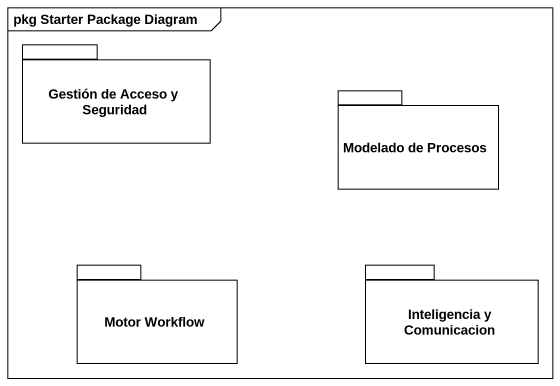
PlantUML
@startuml
mainframe pkg Starter Package Diagram
package "Gestión de Acceso y Seguridad" as Gestión_de_Acceso_y {
}
package "Modelado de Procesos" as Modelado_de_Procesos {
}
package "Motor Workflow" as Motor_Workflow {
}
package "Inteligencia y Comunicacion" as Inteligencia_y_Comunicacion {
}
@enduml
